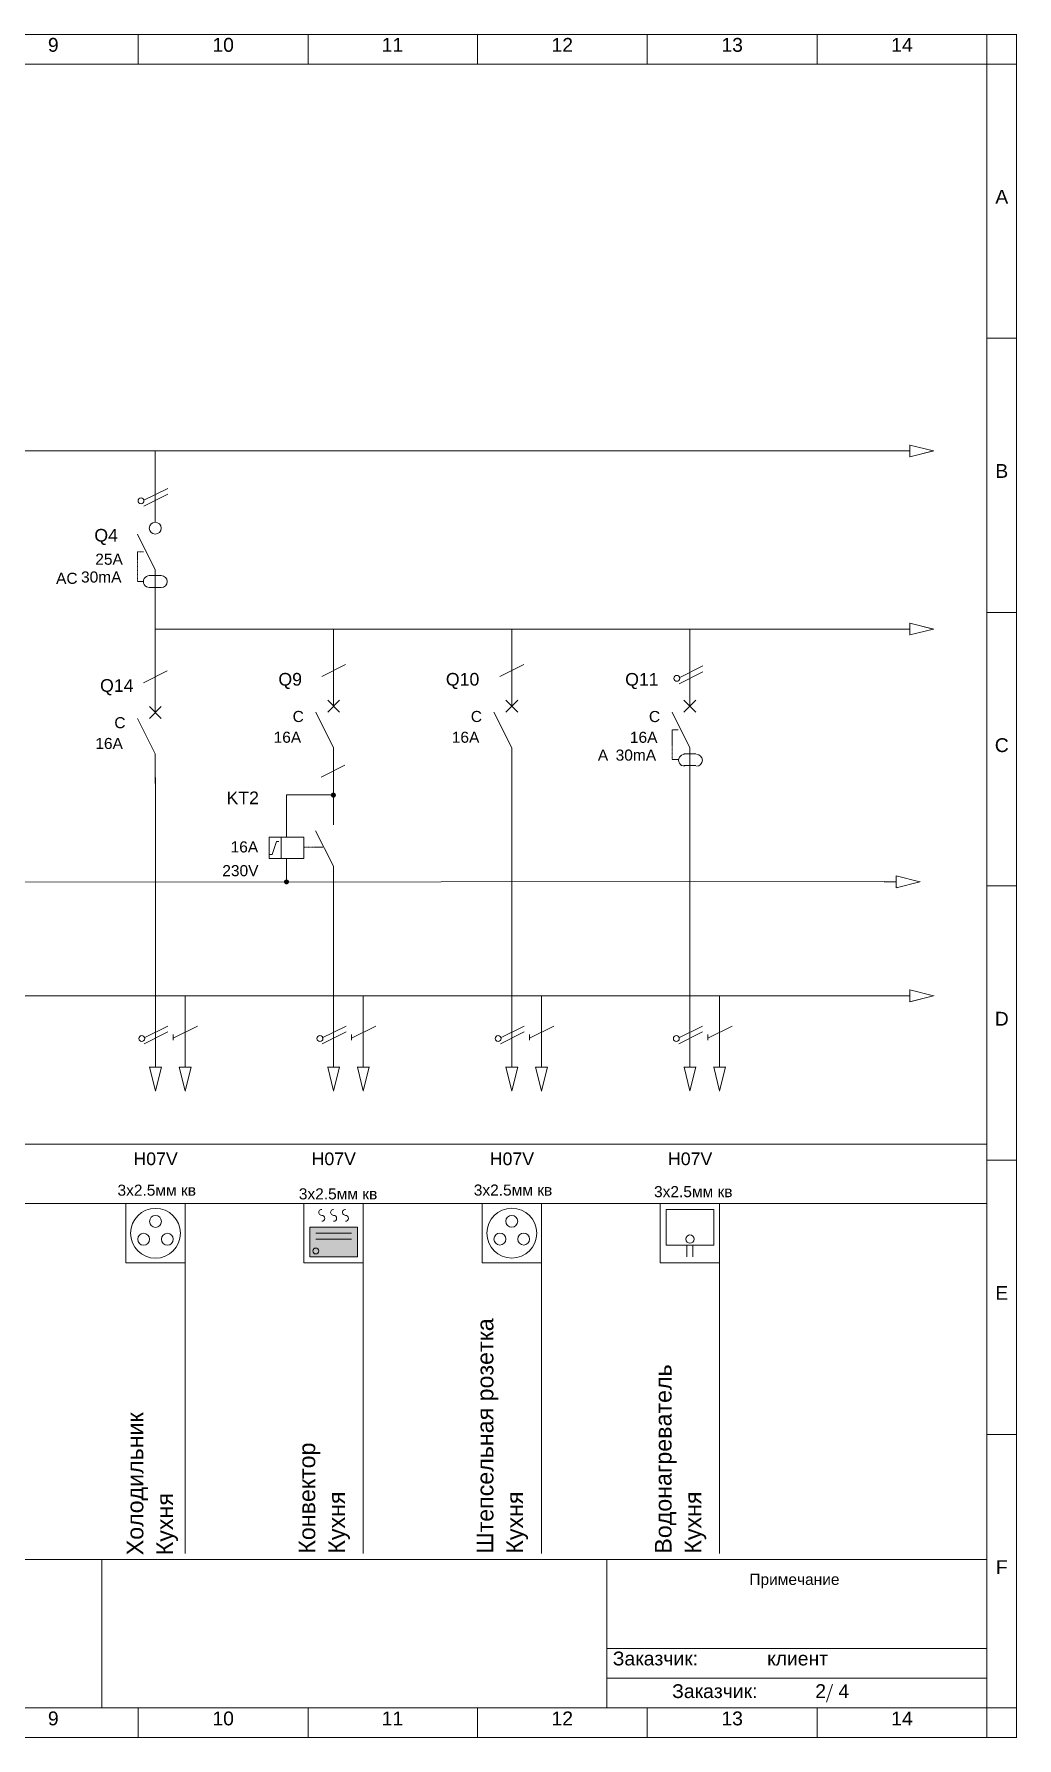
# Model space of a CAD drawing. Header units: inches. Extents: x 796 to 13390, y -2882 to -10.
# Drawn here: x 7511 to 9166, y -2881 to -10 of the extents above; entities that cross this region are included whole.
import ezdxf
from ezdxf.enums import TextEntityAlignment as Align

# ---------------------------------------------------------------- set-up
doc = ezdxf.new("R2010")
doc.units = ezdxf.units.IN
doc.header["$MEASUREMENT"] = 0
doc.linetypes.add('DASHED', pattern=[0.75, 0.5, -0.25])
doc.layers.get('0').update_dxf_attribs({"lineweight": 0})
doc.styles.add('Style101', font='arial.ttf')
doc.styles.add('Style105', font='arial.ttf')
doc.styles.add('Style109', font='arial.ttf')
doc.styles.add('Style125', font='arial.ttf')
doc.styles.add('Style13', font='arial.ttf')
doc.styles.add('Style135', font='arial.ttf')
doc.styles.add('Style147', font='arial.ttf')
doc.styles.add('Style149', font='arial.ttf')
doc.styles.add('Style181', font='arial.ttf')
doc.styles.add('Style183', font='arial.ttf')
doc.styles.add('Style187', font='arial.ttf')
doc.styles.add('Style25', font='arial.ttf')
doc.styles.add('Style307', font='arial.ttf')
doc.styles.add('Style309', font='arial.ttf')
doc.styles.add('Style311', font='arial.ttf')
doc.styles.add('Style329', font='arial.ttf')
doc.styles.add('Style331', font='arial.ttf')
doc.styles.add('Style333', font='arial.ttf')
doc.styles.add('Style335', font='arial.ttf')
doc.styles.add('Style339', font='arial.ttf')
doc.styles.add('Style341', font='arial.ttf')
doc.styles.add('Style343', font='arial.ttf')
doc.styles.add('Style347', font='arial.ttf')
doc.styles.add('Style349', font='arial.ttf')
doc.styles.add('Style351', font='arial.ttf')
doc.styles.add('Style355', font='arial.ttf')
doc.styles.add('Style357', font='arial.ttf')
doc.styles.add('Style359', font='arial.ttf')
doc.styles.add('Style363', font='arial.ttf')
doc.styles.add('Style365', font='arial.ttf')
doc.styles.add('Style367', font='arial.ttf')
doc.styles.add('Style369', font='arial.ttf')
doc.styles.add('Style371', font='arial.ttf')
doc.styles.add('Style373', font='arial.ttf')
doc.styles.add('Style375', font='arial.ttf')
doc.styles.add('Style377', font='arial.ttf')
doc.styles.add('Style381', font='arial.ttf')
doc.styles.add('Style383', font='arial.ttf')
doc.styles.add('Style385', font='arial.ttf')
doc.styles.add('Style387', font='arial.ttf')
doc.styles.add('Style391', font='arial.ttf')
doc.styles.add('Style63', font='arial.ttf')
doc.styles.add('Style65', font='arial.ttf')
doc.styles.add('Style67', font='arial.ttf')
doc.styles.add('Style69', font='arial.ttf')
doc.styles.add('Style71', font='arial.ttf')
doc.styles.add('Style73', font='arial.ttf')
doc.styles.add('Style75', font='arial.ttf')
doc.styles.add('Style77', font='arial.ttf')
doc.styles.add('Style79', font='arial.ttf')
doc.styles.add('Style81', font='arial.ttf')
doc.styles.add('Style83', font='arial.ttf')
doc.styles.add('Style85', font='arial.ttf')
doc.styles.add('Style89', font='arial.ttf')
doc.styles.add('Style93', font='arial.ttf')
doc.styles.add('Style97', font='arial.ttf')

msp = doc.modelspace()

# ---------------------------------------------------------------- hatches: boundary and pattern name
at = {"linetype": 'Continuous'}
msp.add_hatch(color=9, dxfattribs=at).paths.add_polyline_path([(7975.2, -2020.5), (8055.2, -2020.5), (8055.2, -2070.5), (7975.2, -2070.5)], flags=0)

# ---------------------------------------------------------------- linework, layer by layer
at = {"color": 7, "linetype": 'Continuous'}
for p, q in [((9165.2, -10.5), (5065.2, -10.5)), ((5065.2, -10.5), (9165.2, -10.5)), ((7686.2, -10.5), (7686.2, -60.5)), ((7972.2, -10.5), (7972.2, -60.5)), ((8257.2, -10.5), (8257.2, -60.5)), ((8543.2, -10.5), (8543.2, -60.5)), ((8829.2, -10.5), (8829.2, -60.5)), ((9115.2, -10.5), (9165.2, -10.5)), ((9115.2, -2880.5), (9115.2, -10.5)), ((9165.2, -2880.5), (9165.2, -10.5)), ((9165.2, -10.5), (9165.2, -60.5)), ((9165.2, -10.5), (9165.2, -2880.5)), ((9165.2, -60.5), (5065.2, -60.5)), ((9115.2, -522.5), (9165.2, -522.5)), ((5915.2, -712.5), (8015.2, -712.5)), ((7714.9, -712.5), (7714.9, -762.5)), ((8015.2, -712.5), (8965.2, -712.5)), ((8965.2, -712.5), (8985.2, -712.5)), ((8985.2, -702.5), (8985.2, -722.5)), ((9025.2, -712.5), (8985.2, -702.5)), ((8985.2, -722.5), (9025.2, -712.5)), ((9025.2, -712.5), (9025.2, -712.5)), ((7714.9, -832.5), (7714.9, -762.5)), ((7695.9, -795.5), (7735.9, -775.5)), ((7695.9, -805.5), (7735.9, -785.5)), ((7714.9, -912.5), (7684.9, -852.5)), ((7684.9, -852.5), (7684.9, -852.5)), ((7714.9, -962.5), (7714.9, -912.5)), ((7704.9, -922.5), (7724.9, -922.5)), ((7704.9, -942.5), (7724.9, -942.5)), ((7714.9, -962.5), (7714.9, -1012.5)), ((8985.2, -1002.5), (8985.2, -1022.5)), ((9025.2, -1012.5), (8985.2, -1002.5)), ((9115.2, -984.5), (9165.2, -984.5)), ((7715, -1012.5), (8315.2, -1012.5)), ((7715, -1012.5), (7715, -1073)), ((8015.2, -1012.5), (8015.2, -1062.5)), ((8315.2, -1012.5), (8315.2, -1062.5)), ((8315.2, -1012.5), (8615.2, -1012.5)), ((8615.2, -1012.5), (8615.2, -1062.5)), ((8615.2, -1012.5), (8965.2, -1012.5)), ((8965.2, -1012.5), (8985.2, -1012.5)), ((8985.2, -1022.5), (9025.2, -1012.5)), ((9025.2, -1012.5), (9025.2, -1012.5)), ((7695, -1103), (7735, -1083)), ((7715, -1153), (7715, -1073)), ((7995.2, -1092.5), (8035.2, -1072.5)), ((8015.2, -1142.5), (8015.2, -1062.5)), ((8295.2, -1092.5), (8335.2, -1072.5)), ((8315.2, -1142.5), (8315.2, -1062.5)), ((8597.1, -1094.6), (8637.1, -1074.6)), ((8597.1, -1104.6), (8637.1, -1084.6)), ((8615.1, -1062.6), (8615.1, -1142.6)), ((7705, -1163), (7725, -1143)), ((7725, -1163), (7705, -1143)), ((8005.2, -1152.5), (8025.2, -1132.5)), ((8025.2, -1152.5), (8005.2, -1132.5)), ((8305.2, -1152.5), (8325.2, -1132.5)), ((8325.2, -1152.5), (8305.2, -1132.5)), ((8605.1, -1132.6), (8625.1, -1152.6)), ((8625.1, -1132.6), (8605.1, -1152.6)), ((7715, -1223), (7685, -1163)), ((7685, -1163), (7685, -1163)), ((8015.2, -1212.5), (7985.2, -1152.5)), ((7985.2, -1152.5), (7985.2, -1152.5)), ((8315.2, -1212.5), (8285.2, -1152.5)), ((8285.2, -1152.5), (8285.2, -1152.5)), ((8615.1, -1212.6), (8585.1, -1152.6)), ((8585.1, -1152.6), (8585.1, -1152.6)), ((7715, -1273), (7715, -1223)), ((8015.2, -1262.5), (8015.2, -1212.5)), ((8315.2, -1262.5), (8315.2, -1212.5)), ((8605.1, -1222.6), (8625.1, -1222.6)), ((8615.1, -1262.6), (8615.1, -1212.6)), ((7715.2, -1262.5), (7715.2, -1630.5)), ((7994.2, -1262), (8034.2, -1242)), ((8014.8, -1342.3), (8014.8, -1262.3)), ((8014.8, -1262.5), (8014.8, -1312.5)), ((8315.2, -1262.5), (8315.2, -1630.5)), ((8605.1, -1242.6), (8625.1, -1242.6)), ((8615.1, -1262.6), (8615.1, -1630.6)), ((7936, -1291.7), (7935.8, -1363.3)), ((7906.8, -1363.3), (7964.8, -1363.3)), ((7906.8, -1399.3), (7906.8, -1363.3)), ((7911.8, -1392.3), (7918.8, -1370.3)), ((7918.8, -1370.3), (7922.8, -1370.3)), ((7922.8, -1370.3), (7918.8, -1370.3)), ((7918.8, -1370.3), (7918.8, -1370.3)), ((7926.8, -1399.3), (7926.8, -1363.3)), ((7964.8, -1363.3), (7964.8, -1399.3)), ((7984.8, -1352.3), (8014.8, -1412.3)), ((7964.8, -1399.3), (7906.8, -1399.3)), ((7907.8, -1392.3), (7911.8, -1392.3)), ((7935.8, -1399.3), (7935.9, -1438.7)), ((8014.8, -1412.3), (8014.8, -1630.5)), ((8962.4, -1428.4), (8962.4, -1448.4)), ((9002.4, -1438.4), (8962.4, -1428.4)), ((6436.2, -1439.9), (8942.1, -1437.9)), ((8014.8, -1462.3), (8014.8, -1462.3)), ((8942.4, -1438.4), (8962.4, -1438.4)), ((8962.4, -1448.4), (9002.4, -1438.4)), ((9002.4, -1438.4), (9002.4, -1438.4)), ((9115.2, -1445.5), (9165.2, -1445.5)), ((5365.2, -1630.5), (8965.2, -1630.5)), ((7715.2, -1630.5), (7715.2, -1730.5)), ((7765.2, -1630.5), (7765.2, -1730.5)), ((8015.2, -1630.5), (8015.2, -1730.5)), ((8065.2, -1630.5), (8065.2, -1730.5)), ((8315.2, -1630.5), (8315.2, -1730.5)), ((8365.2, -1630.5), (8365.2, -1730.5)), ((8615.2, -1630.5), (8615.2, -1730.5)), ((8665.2, -1630.5), (8665.2, -1730.5)), ((8965.2, -1630.5), (8985.2, -1630.5)), ((8985.2, -1620.5), (8985.2, -1640.5)), ((9025.2, -1630.5), (8985.2, -1620.5)), ((8985.2, -1640.5), (9025.2, -1630.5)), ((9025.2, -1630.5), (9025.2, -1630.5)), ((7696.2, -1701.5), (7736.2, -1681.5)), ((7696.2, -1711.5), (7736.2, -1691.5)), ((7746.2, -1701.5), (7786.2, -1681.5)), ((7996.2, -1701.5), (8036.2, -1681.5)), ((7996.2, -1711.5), (8036.2, -1691.5)), ((8046.2, -1701.5), (8086.2, -1681.5)), ((8296.2, -1701.5), (8336.2, -1681.5)), ((8296.2, -1711.5), (8336.2, -1691.5)), ((8346.2, -1701.5), (8386.2, -1681.5)), ((8596.2, -1701.5), (8636.2, -1681.5)), ((8596.2, -1711.5), (8636.2, -1691.5)), ((8646.2, -1701.5), (8686.2, -1681.5)), ((7745.2, -1695.5), (7745.2, -1705.5)), ((8045.2, -1695.5), (8045.2, -1705.5)), ((8345.2, -1695.5), (8345.2, -1705.5)), ((8645.2, -1695.5), (8645.2, -1705.5)), ((7725.2, -1750.5), (7705.2, -1750.5)), ((7705.2, -1750.5), (7715.2, -1790.5)), ((7715.2, -1730.5), (7715.2, -1750.5)), ((7715.2, -1790.5), (7725.2, -1750.5)), ((7775.2, -1750.5), (7755.2, -1750.5)), ((7755.2, -1750.5), (7765.2, -1790.5)), ((7765.2, -1730.5), (7765.2, -1750.5)), ((7765.2, -1790.5), (7775.2, -1750.5)), ((8025.2, -1750.5), (8005.2, -1750.5)), ((8005.2, -1750.5), (8015.2, -1790.5)), ((8015.2, -1730.5), (8015.2, -1750.5)), ((8015.2, -1790.5), (8025.2, -1750.5)), ((8075.2, -1750.5), (8055.2, -1750.5)), ((8055.2, -1750.5), (8065.2, -1790.5)), ((8065.2, -1730.5), (8065.2, -1750.5)), ((8065.2, -1790.5), (8075.2, -1750.5)), ((8325.2, -1750.5), (8305.2, -1750.5)), ((8305.2, -1750.5), (8315.2, -1790.5)), ((8315.2, -1730.5), (8315.2, -1750.5)), ((8315.2, -1790.5), (8325.2, -1750.5)), ((8375.2, -1750.5), (8355.2, -1750.5)), ((8355.2, -1750.5), (8365.2, -1790.5)), ((8365.2, -1730.5), (8365.2, -1750.5)), ((8365.2, -1790.5), (8375.2, -1750.5)), ((8625.2, -1750.5), (8605.2, -1750.5)), ((8605.2, -1750.5), (8615.2, -1790.5)), ((8615.2, -1730.5), (8615.2, -1750.5)), ((8615.2, -1790.5), (8625.2, -1750.5)), ((8675.2, -1750.5), (8655.2, -1750.5)), ((8655.2, -1750.5), (8665.2, -1790.5)), ((8665.2, -1730.5), (8665.2, -1750.5)), ((8665.2, -1790.5), (8675.2, -1750.5)), ((7715.2, -1790.5), (7715.2, -1790.5)), ((7765.2, -1790.5), (7765.2, -1790.5)), ((8015.2, -1790.5), (8015.2, -1790.5)), ((8065.2, -1790.5), (8065.2, -1790.5)), ((8315.2, -1790.5), (8315.2, -1790.5)), ((8365.2, -1790.5), (8365.2, -1790.5)), ((8615.2, -1790.5), (8615.2, -1790.5)), ((8665.2, -1790.5), (8665.2, -1790.5)), ((5115.2, -1880.5), (9115.2, -1880.5)), ((9115.2, -1907.5), (9165.2, -1907.5)), ((9115.2, -1980.5), (5225.2, -1980.5)), ((7665.3, -1980.7), (7765.3, -1980.7)), ((7665.3, -2080.7), (7665.3, -1980.7)), ((7765.2, -1980.5), (7765.2, -2570.5)), ((7765.3, -1980.7), (7765.3, -2080.7)), ((7965.2, -1980.5), (8065.2, -1980.5)), ((7965.2, -2080.5), (7965.2, -1980.5)), ((8065.2, -1980.5), (8065.2, -2080.5)), ((8065.2, -1980.5), (8065.2, -2570.5)), ((8265.2, -1980.5), (8365.2, -1980.5)), ((8265.2, -2080.5), (8265.2, -1980.5)), ((8365.2, -1980.5), (8365.2, -2080.5)), ((8365.2, -1980.5), (8365.2, -2570.5)), ((8665.2, -1980.5), (8565.2, -1980.5)), ((8565.2, -1980.5), (8565.2, -2080.5)), ((8665.2, -2570.5), (8665.2, -1980.5)), ((8575.2, -2050.5), (8575.2, -1990.5)), ((8575.2, -1990.5), (8655.2, -1990.5)), ((8655.2, -1990.5), (8655.2, -2050.5)), ((7975.2, -2020.5), (8055.2, -2020.5)), ((7975.2, -2070.5), (7975.2, -2020.5)), ((7985.2, -2030.5), (8045.2, -2030.5)), ((8055.2, -2020.5), (8055.2, -2070.5)), ((7985.2, -2040.5), (8045.2, -2040.5)), ((8655.2, -2050.5), (8575.2, -2050.5)), ((8610.2, -2050.5), (8610.2, -2070.5)), ((8620.2, -2070.5), (8620.2, -2050.5)), ((7765.3, -2080.7), (7665.3, -2080.7)), ((8065.2, -2080.5), (7965.2, -2080.5)), ((8055.2, -2070.5), (7975.2, -2070.5)), ((8365.2, -2080.5), (8265.2, -2080.5)), ((8665.2, -2080.5), (8565.2, -2080.5)), ((9115.2, -2369.5), (9165.2, -2369.5)), ((5115.2, -2580.5), (9115.2, -2580.5)), ((5115.2, -2580.5), (9115.2, -2580.5)), ((7625.2, -2830.5), (7625.2, -2580.5)), ((8475.2, -2830.5), (8475.2, -2580.5)), ((8475.2, -2730.5), (9115.2, -2730.5)), ((8475.2, -2780.5), (9115.2, -2780.5)), ((8855.2, -2790.5), (8845.2, -2820.5)), ((5065.2, -2830.5), (9165.2, -2830.5)), ((7686.2, -2830.5), (7686.2, -2880.5)), ((7972.2, -2830.5), (7972.2, -2880.5)), ((8257.2, -2830.5), (8257.2, -2880.5)), ((8543.2, -2830.5), (8543.2, -2880.5)), ((8829.2, -2830.5), (8829.2, -2880.5)), ((9165.2, -2830.5), (9165.2, -2880.5)), ((5065.2, -2880.5), (9165.2, -2880.5)), ((9165.2, -2880.5), (5065.2, -2880.5)), ((9165.2, -2880.5), (9115.2, -2880.5))]:
    msp.add_line(p, q, dxfattribs=at)
at = {"color": 7, "linetype": 'DASHED'}
for p, q in [((7684.9, -932.5), (7684.9, -882.5)), ((7684.9, -882.5), (7694.9, -882.5)), ((7694.9, -882.5), (7694.9, -882.5)), ((7694.9, -932.5), (7684.9, -932.5)), ((8595.1, -1182.6), (8585.1, -1182.6)), ((8585.1, -1182.6), (8585.1, -1232.6)), ((8585.1, -1232.6), (8595.1, -1232.6)), ((8595.1, -1232.6), (8595.1, -1232.6)), ((7964.8, -1380.3), (7996.8, -1380.3))]:
    msp.add_line(p, q, dxfattribs=at)
at = {"color": 7}
msp.add_line((7935.7, -1291.8), (8014.5, -1292.1), dxfattribs=at)
at = {"color": 7, "linetype": 'Continuous', "const_width": 1}
for points in [[(5065.2, -2880.5), (9165.2, -2880.5), (9165.2, -10.5), (5065.2, -10.5), (5065.2, -2880.5)], [(5065.2, -10.5), (9165.2, -10.5), (9165.2, -60.5), (5065.2, -60.5), (5065.2, -10.5)], [(9115.2, -10.5), (9165.2, -10.5), (9165.2, -2880.5), (9115.2, -2880.5), (9115.2, -10.5)], [(8985.2, -702.5), (8985.2, -722.5), (9025.2, -712.5), (9025.2, -712.5), (8985.2, -702.5)], [(8985.2, -1002.5), (8985.2, -1022.5), (9025.2, -1012.5), (9025.2, -1012.5), (8985.2, -1002.5)], [(7906.8, -1363.3), (7964.8, -1363.3), (7964.8, -1399.3), (7906.8, -1399.3), (7906.8, -1363.3)], [(8962.4, -1428.4), (8962.4, -1448.4), (9002.4, -1438.4), (9002.4, -1438.4), (8962.4, -1428.4)], [(8985.2, -1620.5), (8985.2, -1640.5), (9025.2, -1630.5), (9025.2, -1630.5), (8985.2, -1620.5)], [(7725.2, -1750.5), (7705.2, -1750.5), (7715.2, -1790.5), (7715.2, -1790.5), (7725.2, -1750.5)], [(7775.2, -1750.5), (7755.2, -1750.5), (7765.2, -1790.5), (7765.2, -1790.5), (7775.2, -1750.5)], [(8025.2, -1750.5), (8005.2, -1750.5), (8015.2, -1790.5), (8015.2, -1790.5), (8025.2, -1750.5)], [(8075.2, -1750.5), (8055.2, -1750.5), (8065.2, -1790.5), (8065.2, -1790.5), (8075.2, -1750.5)], [(8325.2, -1750.5), (8305.2, -1750.5), (8315.2, -1790.5), (8315.2, -1790.5), (8325.2, -1750.5)], [(8375.2, -1750.5), (8355.2, -1750.5), (8365.2, -1790.5), (8365.2, -1790.5), (8375.2, -1750.5)], [(8625.2, -1750.5), (8605.2, -1750.5), (8615.2, -1790.5), (8615.2, -1790.5), (8625.2, -1750.5)], [(8675.2, -1750.5), (8655.2, -1750.5), (8665.2, -1790.5), (8665.2, -1790.5), (8675.2, -1750.5)], [(7665.3, -1980.7), (7765.3, -1980.7), (7765.3, -2080.7), (7665.3, -2080.7), (7665.3, -1980.7)], [(7965.2, -1980.5), (8065.2, -1980.5), (8065.2, -2080.5), (7965.2, -2080.5), (7965.2, -1980.5)], [(8265.2, -1980.5), (8365.2, -1980.5), (8365.2, -2080.5), (8265.2, -2080.5), (8265.2, -1980.5)], [(8655.2, -2050.5), (8575.2, -2050.5), (8575.2, -1990.5), (8655.2, -1990.5), (8655.2, -2050.5)], [(7975.2, -2020.5), (8055.2, -2020.5), (8055.2, -2070.5), (7975.2, -2070.5), (7975.2, -2020.5)], [(5065.2, -2830.5), (9165.2, -2830.5), (9165.2, -2880.5), (5065.2, -2880.5), (5065.2, -2830.5)]]:
    msp.add_lwpolyline(points, dxfattribs=at)
at = {"color": 7, "linetype": 'Continuous'}
for centre, major_axis in [((7690.9, -796.5), (0, 5)), ((7714.9, -842.5), (0, 10)), ((8593.1, -1095.6), (0, 5)), ((7692.2, -1702.5), (0, 5)), ((7992.2, -1702.5), (0, 5)), ((8292.2, -1702.5), (0, 5)), ((8592.2, -1702.5), (0, 5)), ((7715.3, -2030.7), (0, 42)), ((7715.3, -2010.7), (0, 10)), ((8315.2, -2030.5), (0, 42)), ((8315.2, -2010.5), (0, 10)), ((7695.3, -2040.7), (0, 10)), ((7735.3, -2040.7), (0, 10)), ((8295.2, -2040.5), (0, 10)), ((8335.2, -2040.5), (0, 10)), ((8615.2, -2040.5), (0, 7)), ((7985.2, -2060.5), (0, 5))]:
    msp.add_ellipse(centre, major_axis=major_axis, ratio=1, dxfattribs=at)
for centre, major_axis, start_param, end_param in [((7704.9, -932.5), (0, 10), 0, 3.141593), ((7724.9, -932.5), (0, 10), 3.141593, 6.283185), ((8606.1, -1233.6), (0, 10), 0, 3.141593), ((8626.1, -1233.6), (0, 10), 3.141593, 6.283185), ((7995.2, -1995.5), (0, 5), 0, 3.141593), ((7995.2, -2005.5), (0, 5), 3.141593, 6.283185), ((8015.2, -1995.5), (0, 5), 0, 3.141593), ((8015.2, -2005.5), (0, 5), 3.141593, 6.283185), ((8035.2, -1995.5), (0, 5), 0, 3.141593), ((8035.2, -2005.5), (0, 5), 3.141593, 6.283185)]:
    msp.add_ellipse(centre, major_axis=major_axis, ratio=1, start_param=start_param, end_param=end_param, dxfattribs=at)
at = {"color": 7, "linetype": 'Continuous', "lineweight": 100}
for centre in [(8014.8, -1292.3), (7935.9, -1438.5)]:
    msp.add_ellipse(centre, major_axis=(0, 1), ratio=1, dxfattribs=at)

# ---------------------------------------------------------------- texts
at = {"color": 7}
for s, height, style, p in [('9', 23.3, 'Style63', (7543.2, -16.5)), ('10', 23.33, 'Style67', (7829.2, -16.5)), ('11', 23.33, 'Style71', (8114.2, -16.5)), ('12', 23.33, 'Style75', (8400.2, -16.5)), ('13', 23.33, 'Style79', (8686.2, -16.5)), ('14', 23.33, 'Style83', (8972.2, -16.5)), ('A', 23.3, 'Style109', (9140.2, -272.5)), ('B', 23.3, 'Style105', (9140.2, -734.5)), ('C', 23.3, 'Style101', (9140.2, -1196.5)), ('D', 23.3, 'Style97', (9140.2, -1657.5)), ('E', 23.3, 'Style93', (9140.2, -2119.5)), ('F', 23.3, 'Style89', (9140.2, -2581.5)), ('9', 23.3, 'Style65', (7543.2, -2836.5)), ('10', 23.33, 'Style69', (7829.2, -2836.5)), ('11', 23.33, 'Style73', (8114.2, -2836.5)), ('12', 23.33, 'Style77', (8400.2, -2836.5)), ('13', 23.33, 'Style81', (8686.2, -2836.5)), ('14', 23.33, 'Style85', (8972.2, -2836.5))]:
    msp.add_text(s, height=height, dxfattribs=dict(at, style=style)).set_placement(p, align=Align.TOP_CENTER)
for s, height, style, p in [('Q4', 21.33, 'Style331', (7612.3, -843.8)), ('25A', 18.67, 'Style335', (7613.9, -885.5)), ('АС', 18.67, 'Style333', (7547.9, -917.7)), ('30mA', 18.67, 'Style339', (7589.9, -915.5)), ('Q9', 21.33, 'Style341', (7922.2, -1086.5)), ('Q10', 21.33, 'Style357', (8204.2, -1086.5)), ('Q11', 21.33, 'Style373', (8506.1, -1086.6)), ('Q14', 21.33, 'Style341', (7622, -1097)), ('C', 18.7, 'Style347', (7646, -1161)), ('C', 18.7, 'Style347', (7946.2, -1150.5)), ('C', 18.7, 'Style363', (8246.2, -1150.5)), ('C', 18.7, 'Style381', (8546.1, -1150.6)), ('16A', 18.67, 'Style343', (7614, -1196)), ('16A', 18.67, 'Style343', (7914.2, -1185.5)), ('16A', 18.67, 'Style359', (8214.2, -1185.5)), ('16A', 18.67, 'Style377', (8514.1, -1185.6)), ('А', 18.7, 'Style375', (8460.1, -1215.6)), ('30mA', 18.67, 'Style383', (8490.1, -1215.6)), ('KT2', 21.33, 'Style181', (7834.8, -1286.3)), ('16A', 18.67, 'Style183', (7841.8, -1370.3)), ('230V', 18.67, 'Style187', (7827.8, -1410.3)), ('H07V', 21.33, 'Style329', (7678.2, -1894.5)), ('H07V', 21.33, 'Style355', (7978.2, -1894.5)), ('H07V', 21.33, 'Style371', (8278.2, -1894.5)), ('H07V', 21.33, 'Style391', (8578.2, -1894.5)), ('3x2.5мм кв', 18.67, 'Style311', (7651.3, -1948.7)), ('3x2.5мм кв', 18.67, 'Style369', (8251.2, -1948.5)), ('3x2.5мм кв', 18.67, 'Style369', (8554.7, -1951.2)), ('3x2.5мм кв', 18.67, 'Style311', (7956.6, -1954.9)), ('Примечание', 18.67, 'Style135', (8715.2, -2604.5)), ('Заказчик:', 23.33, 'Style25', (8485.2, -2735.5)), ('клиент', 23.33, 'Style125', (8745.2, -2735.5)), ('Заказчик:', 23.33, 'Style13', (8585.2, -2790.5)), ('2', 23.3, 'Style147', (8826.2, -2790.5)), ('4', 23.3, 'Style149', (8865.2, -2790.5))]:
    msp.add_text(s, height=height, dxfattribs=dict(at, style=style)).set_placement(p, align=Align.TOP_LEFT)
for s, style, p in [('Штепсельная розетка', 'Style365', (8256.2, -2570.5)), ('Водонагреватель', 'Style385', (8556.2, -2570.5)), ('Холодильник', 'Style307', (7666.8, -2573.2)), ('Конвектор', 'Style349', (7956.2, -2570.5)), ('Кухня', 'Style351', (8006.2, -2570.5)), ('Кухня', 'Style367', (8306.2, -2570.5)), ('Кухня', 'Style387', (8606.2, -2570.5)), ('Кухня', 'Style309', (7716.8, -2573.2))]:
    msp.add_text(s, height=28, rotation=90.0002, dxfattribs=dict(at, style=style)).set_placement(p, align=Align.TOP_LEFT)

doc.saveas('drawing.dxf')
